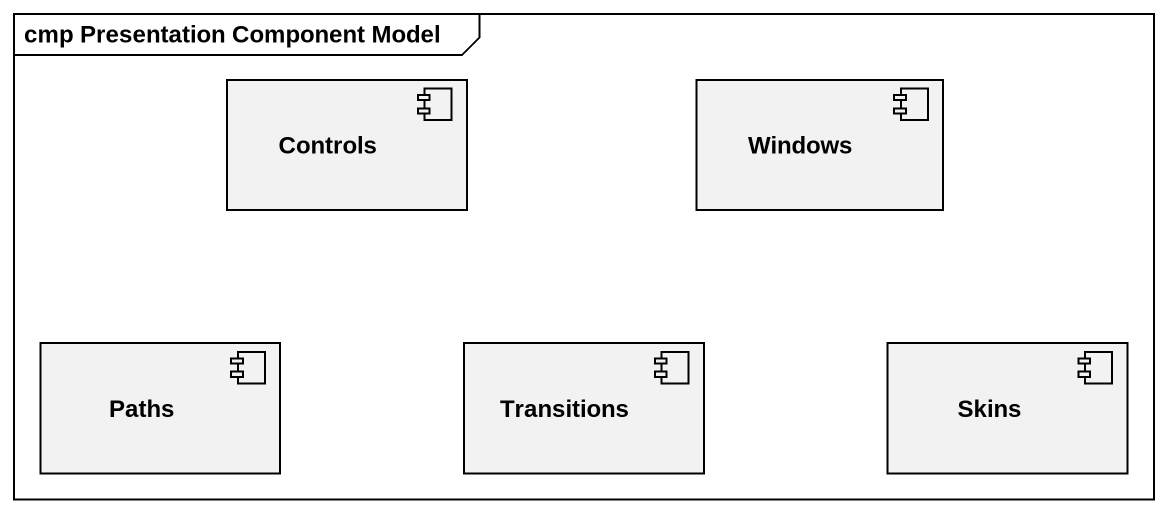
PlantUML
@startuml
mainframe cmp Presentation Component Model
component Controls
component Windows
component Paths
component Transitions
component Skins
@enduml
